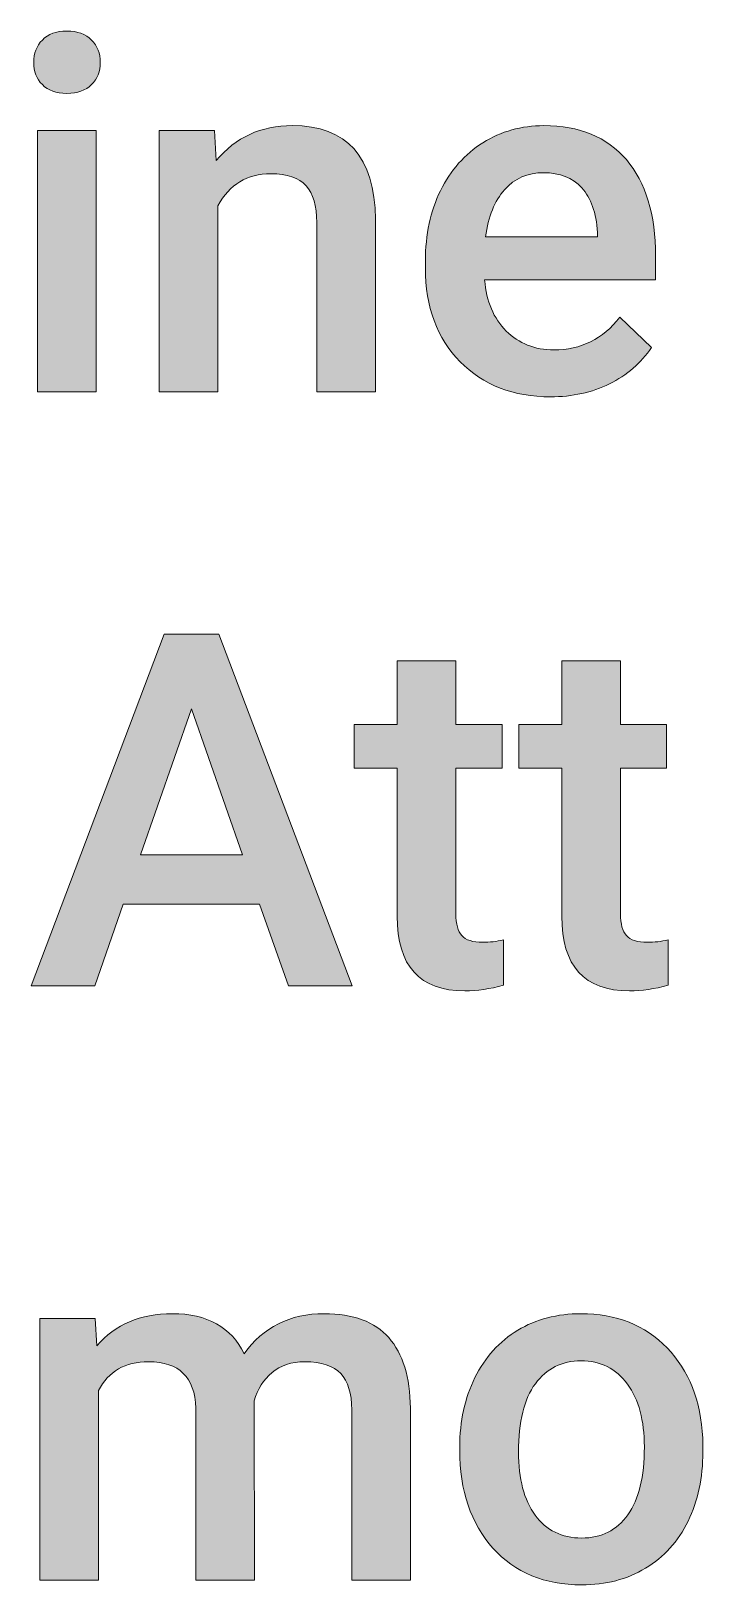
# Model space of a CAD drawing. Header units: millimetres. Extents: x -48 to 621, y -577 to -225.
# Drawn here: x 0.38 to 7.84, y -575.54 to -558.29 of the extents above; entities that cross this region are included whole.
import ezdxf

# ---------------------------------------------------------------- set-up
doc = ezdxf.new("R2010")
doc.units = ezdxf.units.MM
doc.header["$MEASUREMENT"] = 0
doc.layers.add('Layer 1', color=7, linetype='Continuous')

# ---------------------------------------------------------------- blocks, each defined once
blk = doc.blocks.new('block 188')
at = {"layer": 'Layer 1', "true_color": 0xffffff}
h = blk.add_hatch(color=7, dxfattribs=at)
h.dxf.hatch_style = 2
edge = h.paths.add_edge_path()
edge.add_spline(control_points=[(0.414, -558.64), (0.414, -558.54), (0.445, -558.457), (0.509, -558.391), (0.572, -558.325), (0.663, -558.292), (0.781, -558.292), (0.899, -558.292), (0.99, -558.325), (1.055, -558.391), (1.119, -558.457), (1.152, -558.54), (1.152, -558.64), (1.152, -558.739), (1.119, -558.821), (1.055, -558.886), (0.99, -558.951), (0.899, -558.984), (0.781, -558.984), (0.663, -558.984), (0.572, -558.951), (0.509, -558.886), (0.445, -558.821), (0.414, -558.739), (0.414, -558.64)], knot_values=[0, 0, 0, 0, 1, 1, 1, 2, 2, 2, 3, 3, 3, 4, 4, 4, 5, 5, 5, 6, 6, 6, 7, 7, 7, 8, 8, 8, 8], degree=3, periodic=1)
h.paths.add_polyline_path([(1.106, -562.297), (0.454, -562.297), (0.454, -559.394), (1.106, -559.394)])
h = blk.add_hatch(color=7, dxfattribs=at)
h.dxf.hatch_style = 2
edge = h.paths.add_edge_path()
edge.add_spline(control_points=[(2.42, -559.394), (2.42, -559.394), (2.439, -559.73), (2.439, -559.73), (2.654, -559.47), (2.935, -559.341), (3.284, -559.341), (3.889, -559.341), (4.196, -559.687), (4.207, -560.379), (4.207, -560.379), (4.207, -562.297), (4.207, -562.297), (4.207, -562.297), (3.555, -562.297), (3.555, -562.297), (3.555, -562.297), (3.555, -560.416), (3.555, -560.416), (3.555, -560.232), (3.515, -560.096), (3.436, -560.008), (3.356, -559.919), (3.226, -559.875), (3.045, -559.875), (2.783, -559.875), (2.587, -559.994), (2.458, -560.231), (2.458, -560.231), (2.458, -562.297), (2.458, -562.297), (2.458, -562.297), (1.806, -562.297), (1.806, -562.297), (1.806, -562.297), (1.806, -559.394), (1.806, -559.394), (1.806, -559.394), (2.42, -559.394), (2.42, -559.394)], knot_values=[0, 0, 0, 0, 1, 1, 1, 2, 2, 2, 3, 3, 3, 4, 4, 4, 5, 5, 5, 6, 6, 6, 7, 7, 7, 8, 8, 8, 9, 9, 9, 10, 10, 10, 11, 11, 11, 12, 12, 12, 13, 13, 13, 13], degree=3, periodic=1)
h = blk.add_hatch(color=7, dxfattribs=at)
h.dxf.hatch_style = 2
edge = h.paths.add_edge_path()
edge.add_spline(control_points=[(6.149, -562.351), (5.736, -562.351), (5.401, -562.221), (5.145, -561.961), (4.888, -561.7), (4.76, -561.354), (4.76, -560.921), (4.76, -560.921), (4.76, -560.841), (4.76, -560.841), (4.76, -560.551), (4.816, -560.292), (4.927, -560.064), (5.039, -559.836), (5.196, -559.658), (5.398, -559.531), (5.6, -559.404), (5.826, -559.341), (6.074, -559.341), (6.47, -559.341), (6.775, -559.467), (6.99, -559.719), (7.206, -559.971), (7.314, -560.328), (7.314, -560.79), (7.314, -560.79), (7.314, -561.052), (7.314, -561.052), (7.314, -561.052), (5.417, -561.052), (5.417, -561.052), (5.437, -561.292), (5.517, -561.482), (5.657, -561.621), (5.797, -561.761), (5.974, -561.83), (6.187, -561.83), (6.486, -561.83), (6.729, -561.71), (6.917, -561.468), (6.917, -561.468), (7.268, -561.803), (7.268, -561.803), (7.152, -561.977), (6.997, -562.111), (6.803, -562.207), (6.609, -562.303), (6.391, -562.351), (6.149, -562.351)], knot_values=[0, 0, 0, 0, 1, 1, 1, 2, 2, 2, 3, 3, 3, 4, 4, 4, 5, 5, 5, 6, 6, 6, 7, 7, 7, 8, 8, 8, 9, 9, 9, 10, 10, 10, 11, 11, 11, 12, 12, 12, 13, 13, 13, 14, 14, 14, 15, 15, 15, 16, 16, 16, 16], degree=3, periodic=1)
edge = h.paths.add_edge_path()
edge.add_spline(control_points=[(6.071, -559.864), (5.893, -559.864), (5.748, -559.927), (5.638, -560.052), (5.528, -560.177), (5.458, -560.351), (5.428, -560.575), (5.428, -560.575), (6.67, -560.575), (6.67, -560.575), (6.67, -560.575), (6.67, -560.526), (6.67, -560.526), (6.655, -560.308), (6.597, -560.143), (6.495, -560.032), (6.393, -559.92), (6.252, -559.864), (6.071, -559.864)], knot_values=[0, 0, 0, 0, 1, 1, 1, 2, 2, 2, 3, 3, 3, 4, 4, 4, 5, 5, 5, 6, 6, 6, 6], degree=3, periodic=1)
h = blk.add_hatch(color=7, dxfattribs=at)
h.dxf.hatch_style = 2
h.paths.add_polyline_path([(2.919, -567.981), (1.406, -567.981), (1.09, -568.89), (0.384, -568.89), (1.86, -564.984), (2.469, -564.984), (3.947, -568.89), (3.239, -568.89)])
h.paths.add_polyline_path([(1.597, -567.434), (2.729, -567.434), (2.163, -565.813)])
h = blk.add_hatch(color=7, dxfattribs=at)
h.dxf.hatch_style = 2
edge = h.paths.add_edge_path()
edge.add_spline(control_points=[(5.098, -565.282), (5.098, -565.282), (5.098, -565.988), (5.098, -565.988), (5.098, -565.988), (5.61, -565.988), (5.61, -565.988), (5.61, -565.988), (5.61, -566.471), (5.61, -566.471), (5.61, -566.471), (5.098, -566.471), (5.098, -566.471), (5.098, -566.471), (5.098, -568.091), (5.098, -568.091), (5.098, -568.202), (5.12, -568.282), (5.164, -568.331), (5.207, -568.38), (5.286, -568.405), (5.398, -568.405), (5.473, -568.405), (5.549, -568.396), (5.626, -568.378), (5.626, -568.378), (5.626, -568.882), (5.626, -568.882), (5.478, -568.923), (5.335, -568.944), (5.197, -568.944), (4.696, -568.944), (4.446, -568.668), (4.446, -568.115), (4.446, -568.115), (4.446, -566.471), (4.446, -566.471), (4.446, -566.471), (3.968, -566.471), (3.968, -566.471), (3.968, -566.471), (3.968, -565.988), (3.968, -565.988), (3.968, -565.988), (4.446, -565.988), (4.446, -565.988), (4.446, -565.988), (4.446, -565.282), (4.446, -565.282), (4.446, -565.282), (5.098, -565.282), (5.098, -565.282)], knot_values=[0, 0, 0, 0, 1, 1, 1, 2, 2, 2, 3, 3, 3, 4, 4, 4, 5, 5, 5, 6, 6, 6, 7, 7, 7, 8, 8, 8, 9, 9, 9, 10, 10, 10, 11, 11, 11, 12, 12, 12, 13, 13, 13, 14, 14, 14, 15, 15, 15, 16, 16, 16, 17, 17, 17, 17], degree=3, periodic=1)
h = blk.add_hatch(color=7, dxfattribs=at)
h.dxf.hatch_style = 2
edge = h.paths.add_edge_path()
edge.add_spline(control_points=[(6.925, -565.282), (6.925, -565.282), (6.925, -565.988), (6.925, -565.988), (6.925, -565.988), (7.437, -565.988), (7.437, -565.988), (7.437, -565.988), (7.437, -566.471), (7.437, -566.471), (7.437, -566.471), (6.925, -566.471), (6.925, -566.471), (6.925, -566.471), (6.925, -568.091), (6.925, -568.091), (6.925, -568.202), (6.947, -568.282), (6.99, -568.331), (7.034, -568.38), (7.113, -568.405), (7.225, -568.405), (7.3, -568.405), (7.376, -568.396), (7.453, -568.378), (7.453, -568.378), (7.453, -568.882), (7.453, -568.882), (7.305, -568.923), (7.162, -568.944), (7.024, -568.944), (6.523, -568.944), (6.273, -568.668), (6.273, -568.115), (6.273, -568.115), (6.273, -566.471), (6.273, -566.471), (6.273, -566.471), (5.795, -566.471), (5.795, -566.471), (5.795, -566.471), (5.795, -565.988), (5.795, -565.988), (5.795, -565.988), (6.273, -565.988), (6.273, -565.988), (6.273, -565.988), (6.273, -565.282), (6.273, -565.282), (6.273, -565.282), (6.925, -565.282), (6.925, -565.282)], knot_values=[0, 0, 0, 0, 1, 1, 1, 2, 2, 2, 3, 3, 3, 4, 4, 4, 5, 5, 5, 6, 6, 6, 7, 7, 7, 8, 8, 8, 9, 9, 9, 10, 10, 10, 11, 11, 11, 12, 12, 12, 13, 13, 13, 14, 14, 14, 15, 15, 15, 16, 16, 16, 17, 17, 17, 17], degree=3, periodic=1)
h = blk.add_hatch(color=7, dxfattribs=at)
h.dxf.hatch_style = 2
edge = h.paths.add_edge_path()
edge.add_spline(control_points=[(1.095, -572.581), (1.095, -572.581), (1.114, -572.884), (1.114, -572.884), (1.318, -572.646), (1.597, -572.527), (1.951, -572.527), (2.339, -572.527), (2.605, -572.676), (2.748, -572.972), (2.959, -572.676), (3.256, -572.527), (3.638, -572.527), (3.959, -572.527), (4.197, -572.616), (4.353, -572.793), (4.51, -572.97), (4.59, -573.231), (4.594, -573.576), (4.594, -573.576), (4.594, -575.484), (4.594, -575.484), (4.594, -575.484), (3.942, -575.484), (3.942, -575.484), (3.942, -575.484), (3.942, -573.595), (3.942, -573.595), (3.942, -573.411), (3.901, -573.276), (3.821, -573.19), (3.74, -573.104), (3.607, -573.061), (3.421, -573.061), (3.273, -573.061), (3.151, -573.101), (3.058, -573.181), (2.964, -573.26), (2.898, -573.364), (2.86, -573.493), (2.86, -573.493), (2.863, -575.484), (2.863, -575.484), (2.863, -575.484), (2.211, -575.484), (2.211, -575.484), (2.211, -575.484), (2.211, -573.574), (2.211, -573.574), (2.202, -573.232), (2.028, -573.061), (1.688, -573.061), (1.427, -573.061), (1.242, -573.167), (1.133, -573.38), (1.133, -573.38), (1.133, -575.484), (1.133, -575.484), (1.133, -575.484), (0.481, -575.484), (0.481, -575.484), (0.481, -575.484), (0.481, -572.581), (0.481, -572.581), (0.481, -572.581), (1.095, -572.581), (1.095, -572.581)], knot_values=[0, 0, 0, 0, 1, 1, 1, 2, 2, 2, 3, 3, 3, 4, 4, 4, 5, 5, 5, 6, 6, 6, 7, 7, 7, 8, 8, 8, 9, 9, 9, 10, 10, 10, 11, 11, 11, 12, 12, 12, 13, 13, 13, 14, 14, 14, 15, 15, 15, 16, 16, 16, 17, 17, 17, 18, 18, 18, 19, 19, 19, 20, 20, 20, 21, 21, 21, 22, 22, 22, 22], degree=3, periodic=1)
h = blk.add_hatch(color=7, dxfattribs=at)
h.dxf.hatch_style = 2
edge = h.paths.add_edge_path()
edge.add_spline(control_points=[(5.141, -574.005), (5.141, -573.721), (5.197, -573.465), (5.31, -573.237), (5.422, -573.009), (5.581, -572.834), (5.784, -572.711), (5.988, -572.588), (6.223, -572.527), (6.487, -572.527), (6.879, -572.527), (7.197, -572.653), (7.441, -572.906), (7.685, -573.158), (7.817, -573.492), (7.837, -573.909), (7.837, -573.909), (7.839, -574.062), (7.839, -574.062), (7.839, -574.348), (7.785, -574.604), (7.674, -574.829), (7.565, -575.054), (7.407, -575.229), (7.202, -575.352), (6.998, -575.476), (6.761, -575.537), (6.493, -575.537), (6.083, -575.537), (5.755, -575.401), (5.51, -575.128), (5.264, -574.856), (5.141, -574.492), (5.141, -574.038), (5.141, -574.038), (5.141, -574.005), (5.141, -574.005)], knot_values=[0, 0, 0, 0, 1, 1, 1, 2, 2, 2, 3, 3, 3, 4, 4, 4, 5, 5, 5, 6, 6, 6, 7, 7, 7, 8, 8, 8, 9, 9, 9, 10, 10, 10, 11, 11, 11, 12, 12, 12, 12], degree=3, periodic=1)
edge = h.paths.add_edge_path()
edge.add_spline(control_points=[(5.793, -574.062), (5.793, -574.36), (5.854, -574.594), (5.978, -574.763), (6.101, -574.932), (6.273, -575.017), (6.493, -575.017), (6.713, -575.017), (6.884, -574.931), (7.006, -574.759), (7.129, -574.587), (7.19, -574.336), (7.19, -574.005), (7.19, -573.712), (7.127, -573.48), (7.001, -573.308), (6.875, -573.136), (6.704, -573.05), (6.487, -573.05), (6.275, -573.05), (6.106, -573.135), (5.98, -573.304), (5.855, -573.473), (5.793, -573.726), (5.793, -574.062)], knot_values=[0, 0, 0, 0, 1, 1, 1, 2, 2, 2, 3, 3, 3, 4, 4, 4, 5, 5, 5, 6, 6, 6, 7, 7, 7, 8, 8, 8, 8], degree=3, periodic=1)
at = {"layer": 'Layer 1', "lineweight": 0}
for points in [[(1.106, -562.297), (0.454, -562.297), (0.454, -559.394), (1.106, -559.394), (1.106, -562.297)], [(2.919, -567.981), (1.406, -567.981), (1.09, -568.89), (0.384, -568.89), (1.86, -564.984), (2.469, -564.984), (3.947, -568.89), (3.239, -568.89), (2.919, -567.981)], [(1.597, -567.434), (2.729, -567.434), (2.163, -565.813), (1.597, -567.434)]]:
    blk.add_lwpolyline(points, dxfattribs=at)
for points, knots in [([(0.414, -558.64), (0.414, -558.54), (0.445, -558.457), (0.509, -558.391), (0.572, -558.325), (0.663, -558.292), (0.781, -558.292), (0.899, -558.292), (0.99, -558.325), (1.055, -558.391), (1.119, -558.457), (1.152, -558.54), (1.152, -558.64), (1.152, -558.739), (1.119, -558.821), (1.055, -558.886), (0.99, -558.951), (0.899, -558.984), (0.781, -558.984), (0.663, -558.984), (0.572, -558.951), (0.509, -558.886), (0.445, -558.821), (0.414, -558.739), (0.414, -558.64)], [0, 0, 0, 0, 1, 1, 1, 2, 2, 2, 3, 3, 3, 4, 4, 4, 5, 5, 5, 6, 6, 6, 7, 7, 7, 8, 8, 8, 8]), ([(2.42, -559.394), (2.42, -559.394), (2.439, -559.73), (2.439, -559.73), (2.654, -559.47), (2.935, -559.341), (3.284, -559.341), (3.889, -559.341), (4.196, -559.687), (4.207, -560.379), (4.207, -560.379), (4.207, -562.297), (4.207, -562.297), (4.207, -562.297), (3.555, -562.297), (3.555, -562.297), (3.555, -562.297), (3.555, -560.416), (3.555, -560.416), (3.555, -560.232), (3.515, -560.096), (3.436, -560.008), (3.356, -559.919), (3.226, -559.875), (3.045, -559.875), (2.783, -559.875), (2.587, -559.994), (2.458, -560.231), (2.458, -560.231), (2.458, -562.297), (2.458, -562.297), (2.458, -562.297), (1.806, -562.297), (1.806, -562.297), (1.806, -562.297), (1.806, -559.394), (1.806, -559.394), (1.806, -559.394), (2.42, -559.394), (2.42, -559.394)], [0, 0, 0, 0, 1, 1, 1, 2, 2, 2, 3, 3, 3, 4, 4, 4, 5, 5, 5, 6, 6, 6, 7, 7, 7, 8, 8, 8, 9, 9, 9, 10, 10, 10, 11, 11, 11, 12, 12, 12, 13, 13, 13, 13]), ([(6.149, -562.351), (5.736, -562.351), (5.401, -562.221), (5.145, -561.961), (4.888, -561.7), (4.76, -561.354), (4.76, -560.921), (4.76, -560.921), (4.76, -560.841), (4.76, -560.841), (4.76, -560.551), (4.816, -560.292), (4.927, -560.064), (5.039, -559.836), (5.196, -559.658), (5.398, -559.531), (5.6, -559.404), (5.826, -559.341), (6.074, -559.341), (6.47, -559.341), (6.775, -559.467), (6.99, -559.719), (7.206, -559.971), (7.314, -560.328), (7.314, -560.79), (7.314, -560.79), (7.314, -561.052), (7.314, -561.052), (7.314, -561.052), (5.417, -561.052), (5.417, -561.052), (5.437, -561.292), (5.517, -561.482), (5.657, -561.621), (5.797, -561.761), (5.974, -561.83), (6.187, -561.83), (6.486, -561.83), (6.729, -561.71), (6.917, -561.468), (6.917, -561.468), (7.268, -561.803), (7.268, -561.803), (7.152, -561.977), (6.997, -562.111), (6.803, -562.207), (6.609, -562.303), (6.391, -562.351), (6.149, -562.351)], [0, 0, 0, 0, 1, 1, 1, 2, 2, 2, 3, 3, 3, 4, 4, 4, 5, 5, 5, 6, 6, 6, 7, 7, 7, 8, 8, 8, 9, 9, 9, 10, 10, 10, 11, 11, 11, 12, 12, 12, 13, 13, 13, 14, 14, 14, 15, 15, 15, 16, 16, 16, 16]), ([(6.071, -559.864), (5.893, -559.864), (5.748, -559.927), (5.638, -560.052), (5.528, -560.177), (5.458, -560.351), (5.428, -560.575), (5.428, -560.575), (6.67, -560.575), (6.67, -560.575), (6.67, -560.575), (6.67, -560.526), (6.67, -560.526), (6.655, -560.308), (6.597, -560.143), (6.495, -560.032), (6.393, -559.92), (6.252, -559.864), (6.071, -559.864)], [0, 0, 0, 0, 1, 1, 1, 2, 2, 2, 3, 3, 3, 4, 4, 4, 5, 5, 5, 6, 6, 6, 6]), ([(5.098, -565.282), (5.098, -565.282), (5.098, -565.988), (5.098, -565.988), (5.098, -565.988), (5.61, -565.988), (5.61, -565.988), (5.61, -565.988), (5.61, -566.471), (5.61, -566.471), (5.61, -566.471), (5.098, -566.471), (5.098, -566.471), (5.098, -566.471), (5.098, -568.091), (5.098, -568.091), (5.098, -568.202), (5.12, -568.282), (5.164, -568.331), (5.207, -568.38), (5.286, -568.405), (5.398, -568.405), (5.473, -568.405), (5.549, -568.396), (5.626, -568.378), (5.626, -568.378), (5.626, -568.882), (5.626, -568.882), (5.478, -568.923), (5.335, -568.944), (5.197, -568.944), (4.696, -568.944), (4.446, -568.668), (4.446, -568.115), (4.446, -568.115), (4.446, -566.471), (4.446, -566.471), (4.446, -566.471), (3.968, -566.471), (3.968, -566.471), (3.968, -566.471), (3.968, -565.988), (3.968, -565.988), (3.968, -565.988), (4.446, -565.988), (4.446, -565.988), (4.446, -565.988), (4.446, -565.282), (4.446, -565.282), (4.446, -565.282), (5.098, -565.282), (5.098, -565.282)], [0, 0, 0, 0, 1, 1, 1, 2, 2, 2, 3, 3, 3, 4, 4, 4, 5, 5, 5, 6, 6, 6, 7, 7, 7, 8, 8, 8, 9, 9, 9, 10, 10, 10, 11, 11, 11, 12, 12, 12, 13, 13, 13, 14, 14, 14, 15, 15, 15, 16, 16, 16, 17, 17, 17, 17]), ([(6.925, -565.282), (6.925, -565.282), (6.925, -565.988), (6.925, -565.988), (6.925, -565.988), (7.437, -565.988), (7.437, -565.988), (7.437, -565.988), (7.437, -566.471), (7.437, -566.471), (7.437, -566.471), (6.925, -566.471), (6.925, -566.471), (6.925, -566.471), (6.925, -568.091), (6.925, -568.091), (6.925, -568.202), (6.947, -568.282), (6.99, -568.331), (7.034, -568.38), (7.113, -568.405), (7.225, -568.405), (7.3, -568.405), (7.376, -568.396), (7.453, -568.378), (7.453, -568.378), (7.453, -568.882), (7.453, -568.882), (7.305, -568.923), (7.162, -568.944), (7.024, -568.944), (6.523, -568.944), (6.273, -568.668), (6.273, -568.115), (6.273, -568.115), (6.273, -566.471), (6.273, -566.471), (6.273, -566.471), (5.795, -566.471), (5.795, -566.471), (5.795, -566.471), (5.795, -565.988), (5.795, -565.988), (5.795, -565.988), (6.273, -565.988), (6.273, -565.988), (6.273, -565.988), (6.273, -565.282), (6.273, -565.282), (6.273, -565.282), (6.925, -565.282), (6.925, -565.282)], [0, 0, 0, 0, 1, 1, 1, 2, 2, 2, 3, 3, 3, 4, 4, 4, 5, 5, 5, 6, 6, 6, 7, 7, 7, 8, 8, 8, 9, 9, 9, 10, 10, 10, 11, 11, 11, 12, 12, 12, 13, 13, 13, 14, 14, 14, 15, 15, 15, 16, 16, 16, 17, 17, 17, 17]), ([(1.095, -572.581), (1.095, -572.581), (1.114, -572.884), (1.114, -572.884), (1.318, -572.646), (1.597, -572.527), (1.951, -572.527), (2.339, -572.527), (2.605, -572.676), (2.748, -572.972), (2.959, -572.676), (3.256, -572.527), (3.638, -572.527), (3.959, -572.527), (4.197, -572.616), (4.353, -572.793), (4.51, -572.97), (4.59, -573.231), (4.594, -573.576), (4.594, -573.576), (4.594, -575.484), (4.594, -575.484), (4.594, -575.484), (3.942, -575.484), (3.942, -575.484), (3.942, -575.484), (3.942, -573.595), (3.942, -573.595), (3.942, -573.411), (3.901, -573.276), (3.821, -573.19), (3.74, -573.104), (3.607, -573.061), (3.421, -573.061), (3.273, -573.061), (3.151, -573.101), (3.058, -573.181), (2.964, -573.26), (2.898, -573.364), (2.86, -573.493), (2.86, -573.493), (2.863, -575.484), (2.863, -575.484), (2.863, -575.484), (2.211, -575.484), (2.211, -575.484), (2.211, -575.484), (2.211, -573.574), (2.211, -573.574), (2.202, -573.232), (2.028, -573.061), (1.688, -573.061), (1.427, -573.061), (1.242, -573.167), (1.133, -573.38), (1.133, -573.38), (1.133, -575.484), (1.133, -575.484), (1.133, -575.484), (0.481, -575.484), (0.481, -575.484), (0.481, -575.484), (0.481, -572.581), (0.481, -572.581), (0.481, -572.581), (1.095, -572.581), (1.095, -572.581)], [0, 0, 0, 0, 1, 1, 1, 2, 2, 2, 3, 3, 3, 4, 4, 4, 5, 5, 5, 6, 6, 6, 7, 7, 7, 8, 8, 8, 9, 9, 9, 10, 10, 10, 11, 11, 11, 12, 12, 12, 13, 13, 13, 14, 14, 14, 15, 15, 15, 16, 16, 16, 17, 17, 17, 18, 18, 18, 19, 19, 19, 20, 20, 20, 21, 21, 21, 22, 22, 22, 22]), ([(5.141, -574.005), (5.141, -573.721), (5.197, -573.465), (5.31, -573.237), (5.422, -573.009), (5.581, -572.834), (5.784, -572.711), (5.988, -572.588), (6.223, -572.527), (6.487, -572.527), (6.879, -572.527), (7.197, -572.653), (7.441, -572.906), (7.685, -573.158), (7.817, -573.492), (7.837, -573.909), (7.837, -573.909), (7.839, -574.062), (7.839, -574.062), (7.839, -574.348), (7.785, -574.604), (7.674, -574.829), (7.565, -575.054), (7.407, -575.229), (7.202, -575.352), (6.998, -575.476), (6.761, -575.537), (6.493, -575.537), (6.083, -575.537), (5.755, -575.401), (5.51, -575.128), (5.264, -574.856), (5.141, -574.492), (5.141, -574.038), (5.141, -574.038), (5.141, -574.005), (5.141, -574.005)], [0, 0, 0, 0, 1, 1, 1, 2, 2, 2, 3, 3, 3, 4, 4, 4, 5, 5, 5, 6, 6, 6, 7, 7, 7, 8, 8, 8, 9, 9, 9, 10, 10, 10, 11, 11, 11, 12, 12, 12, 12]), ([(5.793, -574.062), (5.793, -574.36), (5.854, -574.594), (5.978, -574.763), (6.101, -574.932), (6.273, -575.017), (6.493, -575.017), (6.713, -575.017), (6.884, -574.931), (7.006, -574.759), (7.129, -574.587), (7.19, -574.336), (7.19, -574.005), (7.19, -573.712), (7.127, -573.48), (7.001, -573.308), (6.875, -573.136), (6.704, -573.05), (6.487, -573.05), (6.275, -573.05), (6.106, -573.135), (5.98, -573.304), (5.855, -573.473), (5.793, -573.726), (5.793, -574.062)], [0, 0, 0, 0, 1, 1, 1, 2, 2, 2, 3, 3, 3, 4, 4, 4, 5, 5, 5, 6, 6, 6, 7, 7, 7, 8, 8, 8, 8])]:
    blk.add_open_spline(points, degree=3, knots=knots, dxfattribs=at)

msp = doc.modelspace()

# ---------------------------------------------------------------- block references
at = {"layer": 'Layer 1'}
msp.add_blockref('block 188', (0, 0), dxfattribs=at)

doc.saveas('drawing.dxf')
